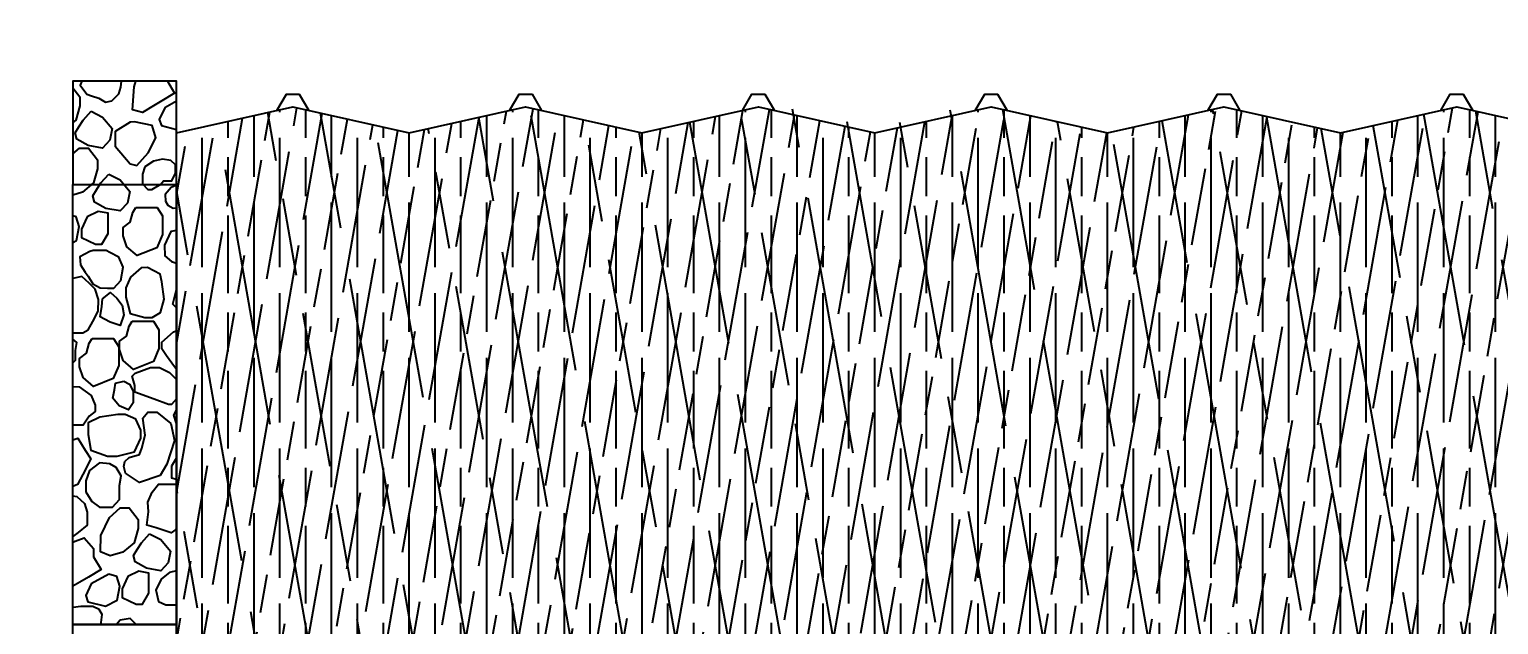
# Model space of a CAD drawing. Header units: millimetres. Extents: x -251401 to 377140, y -30451 to 275830.
# Drawn here: x 29832 to 35512, y 959 to 3260 of the extents above; entities that cross this region are included whole.
import ezdxf

# ---------------------------------------------------------------- set-up
doc = ezdxf.new("R2010")
doc.units = ezdxf.units.MM
for name, color, linetype in [('0-S8', 8, 'Continuous'), ('A-DIMENSIONS', 30, 'Continuous'), ('A-WALL', 4, 'Continuous')]:
    doc.layers.add(name, color=color, linetype=linetype)
doc.styles.add('LEROY', font='simplex.shx')
doc.dimstyles.new('DIM100', dxfattribs={"dimscale": 0, "dimtxt": 220, "dimasz": 180, "dimexe": 220, "dimexo": 250, "dimgap": 1, "dimtad": 1, "dimtoh": 1, "dimlfac": 0.001, "dimzin": 1, "dimdsep": 46, "dimtxsty": 'LEROY', "dimblk1": 'ORIGIN', "dimblk2": 'ORIGIN', "dimsah": 1, "dimcen": 0.18, "dimclrd": 30, "dimclre": 30, "dimclrt": 7, "dimazin": 0, "dimtfac": 1, "dimtix": 1, "dimtmove": 1, "dimatfit": 3, "dimfxl": 1, "dimtvp": 1, "dimtolj": 2, "dimtzin": 0, "dimarcsym": 0})

# ---------------------------------------------------------------- blocks, each defined once
blk = doc.blocks.new('24GH14H14H')
at = {"layer": '0-S8', "color": 8}
for points in [[(-229.4, 1784.2), (-236.2, 1768.2), (-210.2, 1733.5), (-192.9, 1727.7), (-164.8, 1718.4), (-138.9, 1702.7), (-113.9, 1707.5), (-86.9, 1734.5), (-79.2, 1761.4), (-76.3, 1784.2)], [(100.7, 1784.2), (128.8, 1737.4), (79.5, 1707.8), (46.5, 1688.1), (4.1, 1662.6), (-33.6, 1673.2), (-28, 1761.5), (-20.9, 1784.2)], [(-264.4, 1758.1), (-237.8, 1723.5), (-237.8, 1688.2), (-253.1, 1633.6), (-264.4, 1624.2)], [(135.6, 1706.4), (90.7, 1681.5), (69.3, 1636.2), (78.1, 1612.2), (135.6, 1597.3)], [(-264.4, 1502.6), (-238.6, 1525.5), (-204, 1525.5), (-169.4, 1480.5), (-169.4, 1445.2), (-184.7, 1390.5), (-228.1, 1354.4), (-264.4, 1343.7)], [(135.6, 1381.6), (115.1, 1373.1), (91.5, 1346.4), (93.7, 1319.7), (102.1, 1304.5), (122.7, 1293.1), (135.6, 1294.3)], [(-264.4, 1160.8), (-250.5, 1168), (-240.4, 1222.8), (-252.4, 1260), (-264.4, 1263.7)], [(135.6, 1207.1), (114.2, 1203.1), (90, 1149.9), (91.2, 1109.3), (116.6, 1086.9), (135.6, 1080)], [(-264.4, 811.1), (-255.2, 811.1), (-226.2, 811.1), (-205.3, 822.4), (-187.5, 855.4), (-167.4, 894.8), (-165.8, 940.7), (-177.9, 980.2), (-202, 1002.7), (-230.6, 1029.4), (-264.4, 1021.2)], [(135.6, 908.1), (121.2, 921.8), (135.6, 978.3)], [(135.6, 670.1), (118.2, 694.2), (97.7, 722.6), (78.7, 748.9), (78.7, 774.7), (125, 815.5), (135.6, 819.4)], [(-264.4, 695), (-254.4, 705.6), (-254.4, 742.5), (-250, 774.3), (-264.4, 786.1)], [(135.6, 555.5), (116.6, 534.4), (104.5, 534.4), (49.7, 554.3), (-24.9, 581.5), (-24.9, 607.7), (-35, 643.2), (-23.5, 654.7), (35.5, 677.4), (69.7, 677.4), (108.8, 657.5), (135.6, 630.7)], [(-264.4, 603.9), (-240.7, 602.3), (-193.9, 568.5), (-178.8, 531.8), (-178.8, 507.3), (-201.8, 489.3), (-224.9, 454.7), (-264.4, 454.7)], [(135.6, 460.2), (126, 492.7), (135.6, 513.7)], [(-264.4, 397.9), (-246.1, 404), (-216.9, 357.7), (-195.4, 323.7), (-226.6, 263.3), (-246.2, 225.5), (-264.4, 217.7)], [(135.6, 327.6), (117.2, 295.5), (117.2, 251.1), (135.6, 246.2)], [(-264.4, 181.7), (-248.8, 178.4), (-219.9, 151), (-209.8, 117.8), (-209.8, 68), (-244.5, 39.8), (-264.4, 23.6)], [(135.6, 58.8), (132.9, 51.1), (114.9, 38.2), (56.9, 56.9), (21.1, 68.3), (27.5, 119.9), (24.6, 156.5), (42.5, 195.1), (66.9, 226), (94.2, 226), (135.6, 226)], [(-264.4, -0.6), (-256, 5.3), (-221.4, 18.2), (-184.4, -22), (-184.4, -54.9), (-155.5, -103.1), (-204.8, -132.7), (-237.7, -152.5), (-264.4, -168.5)], [(135.6, -108.9), (109.5, -115.6), (78, -139.5), (56.6, -182.3), (66.7, -227), (95.1, -239.6), (135.4, -239.6), (135.6, -239.2)], [(-157.1, -315.8), (-155.1, -308.7), (-151.2, -277.9), (-162.8, -257.7), (-187.8, -246.1), (-234.1, -246.1), (-263, -250), (-264.4, -250.8)], [(-19.2, -315.8), (-24.8, -310.7), (-43.7, -293.5), (-81.7, -300.1), (-95.6, -315.8)]]:
    blk.add_lwpolyline(points, dxfattribs=at)
for points in [[(-194.2, 1667.7), (-149.7, 1645.4), (-112.3, 1600.9), (-121.8, 1555.5), (-149.7, 1525.3), (-205.9, 1535), (-249.1, 1559.7), (-255.8, 1584.1), (-241.6, 1607.3), (-225.5, 1633.7)], [(-43.7, 1626.1), (-100.7, 1589.7), (-100.7, 1532.8), (-42.7, 1464), (-17.3, 1457.5), (26.9, 1506.5), (56.6, 1564.5), (42.1, 1612.1), (-27, 1626.6)], [(47.2, 1475.3), (12.9, 1453.2), (4.5, 1424.2), (4.5, 1386.8), (25.1, 1364.7), (40.3, 1364.7), (75.4, 1386.1), (85.3, 1398.3), (117.4, 1398.3), (132.6, 1428), (131.9, 1460), (114.3, 1477.6), (82.3, 1482.9)], [(-125.8, 1424.6), (-81.3, 1402.3), (-43.9, 1357.8), (-53.4, 1312.5), (-81.3, 1282.3), (-137.5, 1292), (-180.7, 1316.7), (-187.4, 1341), (-173.2, 1364.2), (-157.1, 1390.7)], [(-166.7, 1280.1), (-208.9, 1259.3), (-231, 1212.1), (-231, 1179.4), (-176.8, 1153.6), (-152.8, 1153.6), (-128.3, 1195.7), (-128.3, 1243.6), (-128.3, 1273.2)], [(-21.7, 1295.7), (61, 1295.7), (81.6, 1263.3), (81.6, 1190.9), (60.3, 1140.3), (-16.3, 1109.7), (-56.4, 1144), (-70.3, 1186.3), (-70.3, 1218.3), (-43.3, 1238.7), (-33.1, 1276.7)], [(-199.7, 1125.1), (-237.3, 1105.1), (-235.8, 1074), (-217.2, 1045.5), (-205.7, 1029.9), (-187.1, 1000.4), (-158.6, 984.9), (-131, 983.8), (-106.4, 983.8), (-79.9, 1013.9), (-69.8, 1064.5), (-87.4, 1103.6), (-121.5, 1121.6), (-136.3, 1129.5), (-185.6, 1129.5)], [(-0.8, 1062.6), (-41.4, 1025.8), (-60.4, 985.2), (-60.4, 949.6), (-52.2, 920.5), (-42.7, 885.6), (13.8, 871), (41.8, 871), (73.5, 890), (88.1, 941.4), (79.2, 1008.6), (72.9, 1038.5), (24, 1063.8)], [(-149.9, 942.7), (-118.8, 966.8), (-94.7, 944.6), (-74.4, 918.6), (-68, 880.5), (-82, 839.3), (-121.1, 852.5), (-143, 864.6), (-158.8, 873.4), (-153.1, 912.8)], [(-35.3, 855.8), (47.4, 855.8), (68.1, 823.4), (68.1, 751), (46.8, 700.4), (-29.8, 669.8), (-70, 704.1), (-83.8, 746.4), (-83.8, 778.4), (-56.8, 798.9), (-46.6, 836.8)], [(-190.5, 789.9), (-107.8, 789.9), (-87.1, 757.4), (-87.1, 685.1), (-108.5, 634.5), (-185.1, 603.9), (-225.2, 638.1), (-239.1, 680.4), (-239.1, 712.5), (-212.1, 732.9), (-201.9, 770.8)], [(-68.1, 624.6), (-46.1, 612.5), (-31.4, 585.8), (-31.4, 540.3), (-49.8, 513), (-85.9, 529.3), (-110.5, 558.1), (-104.3, 591.1), (-99.5, 616.3)], [(-160.7, 485.6), (-206.1, 463.2), (-206.1, 417.9), (-195.3, 358.1), (-130.5, 335.1), (-93, 335.1), (-26.7, 350.9), (-2.2, 404.2), (-2.2, 435.2), (-21, 476.9), (-62, 495.6), (-90.8, 495.6)], [(-67.1, 293.9), (-63.6, 314.4), (-47.2, 329.3), (-7.5, 341), (1.4, 364.8), (14.3, 415.2), (5.8, 481), (24.5, 504.8), (60.3, 504.8), (113.6, 461.2), (128.4, 394.8), (98.3, 303.5), (72.2, 259.8), (-6.7, 232.6), (-37.9, 253), (-61.6, 268.5)], [(-161.9, 308.2), (-200.7, 278.6), (-215, 238.7), (-215, 197), (-191.6, 158.9), (-161.9, 137.8), (-111.2, 137.8), (-83.8, 167.4), (-83.8, 221), (-78.1, 258.6), (-97.5, 291.1), (-122, 304.2)], [(-156.8, 28.4), (-123.3, 97.9), (-81.5, 134.8), (-46.9, 134.8), (-12.3, 89.8), (-12.3, 54.5), (-27.6, -0.1), (-71, -36.3), (-120, -50.7), (-157.8, -34.7)], [(31.3, 33.9), (75.8, 11.7), (113.2, -32.9), (103.7, -78.2), (75.8, -108.4), (19.6, -98.7), (-23.6, -74), (-30.3, -49.6), (-16.1, -26.4), (0, 0)], [(-9.6, -110.6), (-51.8, -131.3), (-73.9, -178.6), (-73.9, -211.3), (-19.7, -237.1), (4.3, -237.1), (28.8, -194.9), (28.8, -147.1), (28.8, -117.5)], [(-125.5, -121.3), (-193.6, -159), (-215, -204.4), (-206.2, -228.3), (-138.1, -245.9), (-93.4, -222.6), (-83.3, -167.9), (-95.3, -130.7)]]:
    blk.add_lwpolyline(points, close=True, dxfattribs=at)
blk = doc.blocks.new('4H24H4H')
at = {"layer": '0-S8'}
h = blk.add_hatch(dxfattribs=at)
h.set_pattern_fill('GOST_WOOD', color=8, scale=100, angle=10)
h.set_pattern_definition([(100, (-23633.05, -4203.74), (590.885, 104.189), [1000, -200]), (100, (-23401.36, -4366), (590.885, 104.189), [600, -150, 300, -150]), (100, (-23152.3, -4626.7), (590.885, 104.189), [1000, -200])])
edge = h.paths.add_edge_path()
edge.add_line((850, -100), (400, -200))
edge.add_line((400, -200), (400, -2900))
edge.add_line((400, -2900), (7600, -2900))
edge.add_line((7600, -2900), (7600, -200))
edge.add_arc((7150, -1162.5), 1062.5, 64.9424, 90)
edge.add_line((7150, -100), (6700, -200))
edge.add_line((6700, -200), (6250, -100))
edge.add_line((6250, -100), (5800, -200))
edge.add_line((5800, -200), (5350, -100))
edge.add_line((5350, -100), (4900, -200))
edge.add_line((4900, -200), (4450, -100))
edge.add_line((4450, -100), (4000, -200))
edge.add_line((4000, -200), (3550, -100))
edge.add_arc((3550, -1162.5), 1062.5, 90, 115.0576)
edge.add_arc((2650, -1162.5), 1062.5, 64.9424, 90)
edge.add_line((2650, -100), (2200, -200))
edge.add_line((2200, -200), (1750, -100))
edge.add_line((1750, -100), (1300, -200))
edge.add_line((1300, -200), (850, -100))
h = blk.add_hatch(dxfattribs=at)
h.set_pattern_fill('GOST_WOOD', color=8, scale=50, angle=350)
h.set_pattern_definition([(80, (-10000, -3059.86), (295.4423, -52.0945), [500, -100]), (80, (-9918.88, -3175.7), (295.4423, -52.0945), [300, -75, 150, -75]), (80, (-9846.45, -3340.8), (295.4423, -52.0945), [500, -100])])
h.paths.add_polyline_path([(400, -200), (850, -100), (1300, -200), (1750, -100), (2200, -200), (2650, -100), (3100, -200), (3550, -100), (4000, -200), (4450, -100), (4900, -200), (5350, -100), (5800, -200), (6250, -100), (6700, -200), (7150, -100), (7600, -200), (7600, -2900), (400, -2900)])
h = blk.add_hatch(dxfattribs=at)
h.set_pattern_fill('GOST_WOOD', color=8, scale=50)
h.set_pattern_definition([(90, (-10000, -3059.86), (300, -2e-14), [500, -100]), (90, (-9900, -3159.86), (300, -2e-14), [300, -75, 150, -75]), (90, (-9800, -3309.86), (300, -2e-14), [500, -100])])
h.paths.add_polyline_path([(850, -100), (400, -200), (400, -2900), (7600, -2900), (7600, -200), (7150, -100), (6700, -200), (6250, -100), (5800, -200), (5350, -100), (4900, -200), (4450, -100), (4000, -200), (3550, -100), (3100, -200), (2650, -100), (2200, -200), (1750, -100), (1300, -200)])
at = {"layer": '0-S8', "color": 8}
for points in [[(788.2, -113.7), (825, -50), (875, -50), (911.8, -113.7)], [(1688.2, -113.7), (1725, -50), (1775, -50), (1811.8, -113.7)], [(2588.2, -113.7), (2625, -50), (2675, -50), (2711.8, -113.7)], [(3488.2, -113.7), (3525, -50), (3575, -50), (3611.8, -113.7)], [(4388.2, -113.7), (4425, -50), (4475, -50), (4511.8, -113.7)], [(5288.2, -113.7), (5325, -50), (5375, -50), (5411.8, -113.7)]]:
    blk.add_lwpolyline(points, dxfattribs=at)
at = {"layer": 'A-WALL', "color": 3}
blk.add_lwpolyline([(400, -200), (850, -100), (1300, -200), (1750, -100), (2200, -200), (2650, -100), (3100, -200), (3550, -100), (4000, -200), (4450, -100), (4900, -200), (5350, -100), (5800, -200), (6250, -100), (6700, -200), (7150, -100), (7600, -200), (7600, -2900), (400, -2900)], close=True, dxfattribs=at)
blk = doc.blocks.new('USER ARROW 100')
at = {"layer": 'A-DIMENSIONS'}
for q in [(-200, 0), (200, 0)]:
    blk.add_line((0, 0), q, dxfattribs=at)
for points in [[(0, 0), (0, 200)], [(0, 0), (0, -200)]]:
    blk.add_lwpolyline(points, dxfattribs=at)
blk.add_circle((0, 0), 90, dxfattribs=at)
blk = doc.blocks.new('*D119')
at = {"layer": 'A-DIMENSIONS', "color": 30, "transparency": 16777216}
for p, q in [((29750, 3059.9), (24799.5, 3059.9)), ((24799.5, -2939.1), (24799.5, 3058.9)), ((29750, -2940.1), (24799.5, -2940.1))]:
    blk.add_line(p, q, dxfattribs=at)
at = {"layer": 'Defpoints', "color": 0, "transparency": 16777216}
for p in [(24799.5, 3059.9), (30000, 3059.9), (30000, -2940.1)]:
    blk.add_point(p, dxfattribs=at)
at = {"layer": 'A-DIMENSIONS', "color": 30, "transparency": 16777216}
for p, rotation in [((24799.5, 3059.9), 90), ((24799.5, -2940.1), 270)]:
    blk.add_blockref('USER ARROW 100', p, dxfattribs=dict(at, rotation=rotation))
at = {"layer": 'A-DIMENSIONS', "color": 7, "transparency": 16777216, "insert": (24589.5, 59.9), "char_height": 220, "attachment_point": 5, "rotation": 90, "style": 'LEROY'}
blk.add_mtext('\\A2;6.00 METERS', dxfattribs=at)
blk = doc.blocks.new('*D123')
at = {"layer": 'A-DIMENSIONS', "color": 30, "transparency": 16777216}
for p, q in [((29750, 3059.9), (25299.5, 3059.9)), ((25299.5, 3058.9), (25299.5, 160.9)), ((29750, 159.9), (25299.5, 159.9))]:
    blk.add_line(p, q, dxfattribs=at)
at = {"layer": 'Defpoints', "color": 0, "transparency": 16777216}
for p in [(30000, 3059.9), (25299.5, 159.9), (30000, 159.9)]:
    blk.add_point(p, dxfattribs=at)
at = {"layer": 'A-DIMENSIONS', "color": 30, "transparency": 16777216}
for p, rotation in [((25299.5, 3059.9), 90), ((25299.5, 159.9), 270)]:
    blk.add_blockref('USER ARROW 100', p, dxfattribs=dict(at, rotation=rotation))
at = {"layer": 'A-DIMENSIONS', "color": 7, "transparency": 16777216, "insert": (25089.5, 1609.9), "char_height": 220, "attachment_point": 5, "rotation": 90, "style": 'LEROY'}
blk.add_mtext('\\A2;2.90', dxfattribs=at)

msp = doc.modelspace()

# ---------------------------------------------------------------- linework, layer by layer
at = {"layer": 'A-WALL'}
for points in [[(30000, 2659.856), (30400, 2659.856), (30400, 3059.856), (30000, 3059.856)], [(30000, 2659.856), (30400, 2659.856), (30400, 959.856), (30000, 959.856)], [(30000, 959.856), (30400, 959.856), (30400, 159.856), (37600, 159.856), (37600, 959.856), (38000, 959.856), (38000, -2940.144), (30000, -2940.144)]]:
    msp.add_lwpolyline(points, close=True, dxfattribs=at)

# ---------------------------------------------------------------- block references
for name, p in [('24GH14H14H', (30264.389, 1275.69)), ('4H24H4H', (30000, 3059.856))]:
    msp.add_blockref(name, p, dxfattribs=at)

# ---------------------------------------------------------------- dimensions: what is measured, and where the dimension line sits
at = {"layer": 'A-DIMENSIONS'}
dim = msp.add_linear_dim(base=(24799.5, 3059.856), p1=(30000, -2940.144), p2=(30000, 3059.856), angle=90, text='<> METERS', dimstyle='DIM100', override={"dimscale": 1, "dimasz": 1, "dimexe": 0, "dimgap": 100, "dimblk1": 'USER ARROW 100', "dimblk2": 'USER ARROW 100', "dimlwd": 65535, "dimlwe": 65535}, dxfattribs=at)
dim.commit()
dim.dimension.update_dxf_attribs({"geometry": '*D119', "text_midpoint": (24589.5, 59.856)})
dim = msp.add_linear_dim(base=(25299.5, 159.856), p1=(30000, 3059.856), p2=(30000, 159.856), angle=270, dimstyle='DIM100', override={"dimscale": 1, "dimasz": 1, "dimexe": 0, "dimgap": 100, "dimblk1": 'USER ARROW 100', "dimblk2": 'USER ARROW 100', "dimlwd": 65535, "dimlwe": 65535}, dxfattribs=at)
dim.commit()
dim.dimension.update_dxf_attribs({"geometry": '*D123', "text_midpoint": (25089.5, 1609.856)})

doc.saveas('drawing.dxf')
